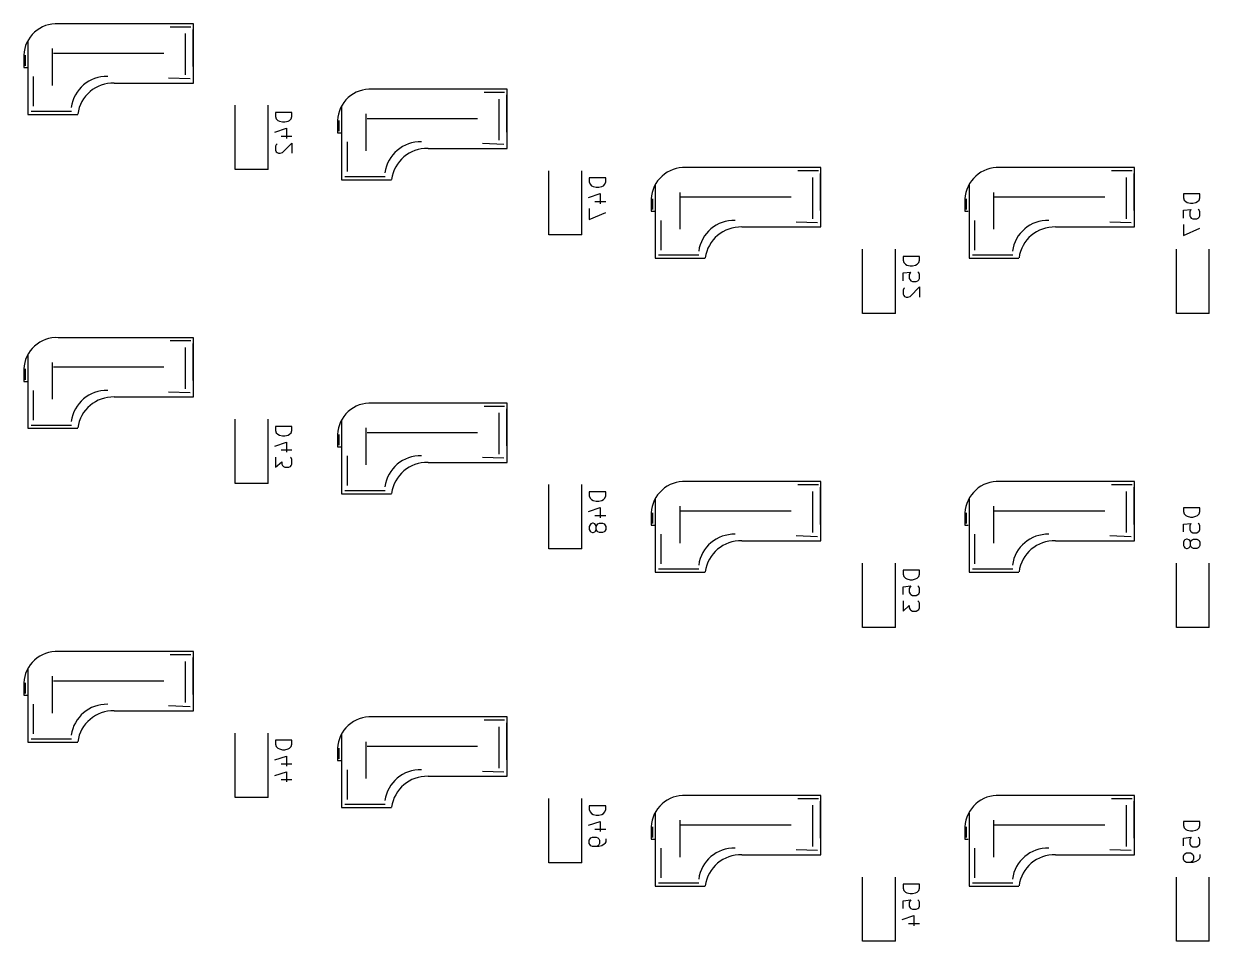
# Model space of a CAD drawing. Extents: x 55 to 335, y -160 to -35.
# Drawn here: x 121.1 to 193.1, y -91.2 to -35.5 of the extents above; entities that cross this region are included whole.
import ezdxf

# ---------------------------------------------------------------- set-up
doc = ezdxf.new("R2010")
doc.units = 0
doc.layers.add('BLACK', color=7, linetype='CONTINUOUS')

msp = doc.modelspace()

# ---------------------------------------------------------------- linework, layer by layer
at = {"layer": 'BLACK', "linetype": 'CONTINUOUS'}
for p, q in [((131.4, -35.4688), (123.2, -35.4688)), ((131.25, -35.6687), (130, -35.6687)), ((131.38, -38.0688), (131.38, -35.8188)), ((131.4, -39.0688), (131.4, -35.4688)), ((121.35, -36.5187), (121.35, -40.9688)), ((130.9, -36.0688), (130.9, -38.5688)), ((121.1, -37.3687), (121.1, -38.1187)), ((121.2, -38.0187), (121.2, -37.3687)), ((122.83, -36.9688), (122.83, -39.2087)), ((129.6, -37.2687), (122.9, -37.2687)), ((121.1, -38.1187), (121.3, -38.1187)), ((121.7, -40.4688), (121.7, -38.6688)), ((131.2, -38.8188), (129.9, -38.7687)), ((126.6, -39.0688), (131.4, -39.0688)), ((150.45, -39.4375), (142.25, -39.4375)), ((150.45, -43.0375), (150.45, -39.4375)), ((150.3, -39.6375), (149.05, -39.6375)), ((149.95, -40.0375), (149.95, -42.5375)), ((150.43, -42.0375), (150.43, -39.7875)), ((121.35, -40.9688), (124.38, -40.9688)), ((121.55, -40.7687), (124, -40.7687)), ((133.938, -44.3188), (133.938, -40.4187)), ((135.938, -44.3188), (135.938, -40.4187)), ((137.39, -40.8545), (136.39, -40.8545)), ((136.39, -40.8545), (136.39, -41.0926)), ((137.39, -41.0926), (137.39, -40.8545)), ((140.4, -40.4875), (140.4, -44.9375)), ((141.88, -40.9375), (141.88, -43.1775)), ((136.39, -41.0926), (136.438, -41.2354)), ((136.438, -41.2354), (136.533, -41.3307)), ((136.533, -41.3307), (136.628, -41.3783)), ((136.628, -41.3783), (136.818, -41.4259)), ((136.818, -41.4259), (136.961, -41.4259)), ((136.961, -41.4259), (137.152, -41.3783)), ((137.152, -41.3783), (137.247, -41.3307)), ((137.247, -41.3307), (137.342, -41.2354)), ((137.342, -41.2354), (137.39, -41.0926)), ((140.15, -41.3375), (140.15, -42.0875)), ((140.25, -41.9875), (140.25, -41.3375)), ((148.65, -41.2375), (141.95, -41.2375)), ((136.342, -42.0449), (137.057, -41.8068)), ((136.723, -42.283), (137.39, -42.283)), ((137.057, -41.8068), (137.057, -42.4259)), ((140.15, -42.0875), (140.35, -42.0875)), ((136.438, -42.8068), (136.39, -42.9021)), ((136.39, -42.9021), (136.39, -43.1402)), ((136.39, -43.1402), (136.438, -43.2354)), ((136.485, -42.7592), (136.438, -42.8068)), ((136.818, -43.283), (137.39, -42.7116)), ((137.39, -42.7116), (137.39, -43.3307)), ((140.75, -44.4375), (140.75, -42.6375)), ((145.65, -43.0375), (150.45, -43.0375)), ((150.25, -42.7875), (148.95, -42.7375)), ((136.438, -43.2354), (136.485, -43.283)), ((136.485, -43.283), (136.58, -43.3307)), ((136.58, -43.3307), (136.676, -43.3307)), ((136.676, -43.3307), (136.818, -43.283)), ((135.938, -44.3188), (133.938, -44.3188)), ((152.987, -48.2875), (152.987, -44.3875)), ((154.987, -48.2875), (154.987, -44.3875)), ((169.5, -44.2), (161.3, -44.2)), ((169.35, -44.4), (168.1, -44.4)), ((169.48, -46.8), (169.48, -44.55)), ((169.5, -47.8), (169.5, -44.2)), ((188.55, -44.2), (180.35, -44.2)), ((188.4, -44.4), (187.15, -44.4)), ((188.53, -46.8), (188.53, -44.55)), ((188.55, -47.8), (188.55, -44.2)), ((140.4, -44.9375), (143.43, -44.9375)), ((140.6, -44.7375), (143.05, -44.7375)), ((156.44, -44.8232), (155.44, -44.8232)), ((155.44, -44.8232), (155.44, -45.0613)), ((155.44, -45.0613), (155.487, -45.2042)), ((155.487, -45.2042), (155.583, -45.2994)), ((155.583, -45.2994), (155.678, -45.347)), ((155.678, -45.347), (155.868, -45.3946)), ((156.011, -45.3946), (156.202, -45.347)), ((156.202, -45.347), (156.297, -45.2994)), ((156.297, -45.2994), (156.392, -45.2042)), ((156.392, -45.2042), (156.44, -45.0613)), ((156.44, -45.0613), (156.44, -44.8232)), ((159.45, -45.25), (159.45, -49.7)), ((169, -44.8), (169, -47.3)), ((178.5, -45.25), (178.5, -49.7)), ((188.05, -44.8), (188.05, -47.3)), ((155.392, -46.0137), (156.107, -45.7756)), ((155.868, -45.3946), (156.011, -45.3946)), ((156.107, -45.7756), (156.107, -46.3946)), ((160.93, -45.7), (160.93, -47.94)), ((167.7, -46), (161, -46)), ((179.98, -45.7), (179.98, -47.94)), ((186.75, -46), (180.05, -46)), ((192.515, -45.7857), (191.515, -45.7857)), ((191.515, -45.7857), (191.515, -46.0238)), ((191.515, -46.0238), (191.562, -46.1667)), ((192.467, -46.1667), (192.515, -46.0238)), ((192.515, -46.0238), (192.515, -45.7857)), ((155.44, -46.6804), (155.44, -47.347)), ((155.773, -46.2518), (156.44, -46.2518)), ((159.2, -46.1), (159.2, -46.85)), ((159.3, -46.75), (159.3, -46.1)), ((178.25, -46.1), (178.25, -46.85)), ((178.35, -46.75), (178.35, -46.1)), ((191.515, -46.7857), (191.991, -46.7381)), ((191.515, -47.2619), (191.515, -46.7857)), ((191.562, -46.1667), (191.658, -46.2619)), ((191.658, -46.2619), (191.753, -46.3095)), ((191.753, -46.3095), (191.943, -46.3571)), ((191.943, -46.7857), (191.896, -46.881)), ((191.943, -46.3571), (192.086, -46.3571)), ((191.991, -46.7381), (191.943, -46.7857)), ((192.086, -46.3571), (192.277, -46.3095)), ((192.277, -46.3095), (192.372, -46.2619)), ((192.372, -46.2619), (192.467, -46.1667)), ((192.467, -46.7857), (192.42, -46.7381)), ((192.515, -46.881), (192.467, -46.7857)), ((155.44, -47.347), (156.44, -46.9185)), ((159.2, -46.85), (159.4, -46.85)), ((159.8, -49.2), (159.8, -47.4)), ((169.3, -47.55), (168, -47.5)), ((178.25, -46.85), (178.45, -46.85)), ((178.85, -49.2), (178.85, -47.4)), ((188.35, -47.55), (187.05, -47.5)), ((191.896, -46.881), (191.896, -47.119)), ((191.896, -47.119), (191.943, -47.2143)), ((191.943, -47.2143), (191.991, -47.2619)), ((191.991, -47.2619), (192.086, -47.3095)), ((192.086, -47.3095), (192.324, -47.3095)), ((192.324, -47.3095), (192.42, -47.2619)), ((192.42, -47.2619), (192.467, -47.2143)), ((192.467, -47.2143), (192.515, -47.119)), ((192.515, -47.119), (192.515, -46.881)), ((164.7, -47.8), (169.5, -47.8)), ((183.75, -47.8), (188.55, -47.8)), ((191.515, -47.6429), (191.515, -48.3095)), ((191.515, -48.3095), (192.515, -47.881)), ((154.987, -48.2875), (152.987, -48.2875)), ((159.65, -49.5), (162.1, -49.5)), ((172.037, -53.05), (172.037, -49.15)), ((174.037, -53.05), (174.037, -49.15)), ((175.49, -49.5857), (174.49, -49.5857)), ((174.49, -49.5857), (174.49, -49.8238)), ((175.49, -49.8238), (175.49, -49.5857)), ((178.7, -49.5), (181.15, -49.5)), ((191.087, -53.05), (191.087, -49.15)), ((193.087, -53.05), (193.087, -49.15)), ((159.45, -49.7), (162.48, -49.7)), ((174.49, -49.8238), (174.537, -49.9667)), ((174.537, -49.9667), (174.633, -50.0619)), ((174.633, -50.0619), (174.728, -50.1095)), ((174.728, -50.1095), (174.918, -50.1571)), ((174.918, -50.1571), (175.061, -50.1571)), ((175.061, -50.1571), (175.252, -50.1095)), ((175.252, -50.1095), (175.347, -50.0619)), ((175.347, -50.0619), (175.442, -49.9667)), ((175.442, -49.9667), (175.49, -49.8238)), ((178.5, -49.7), (181.53, -49.7)), ((174.49, -50.5857), (174.966, -50.5381)), ((174.49, -51.0619), (174.49, -50.5857)), ((174.918, -50.5857), (174.871, -50.681)), ((174.871, -50.681), (174.871, -50.919)), ((174.871, -50.919), (174.918, -51.0143)), ((174.966, -50.5381), (174.918, -50.5857)), ((174.918, -51.0143), (174.966, -51.0619)), ((174.966, -51.0619), (175.061, -51.1095)), ((175.061, -51.1095), (175.299, -51.1095)), ((175.299, -51.1095), (175.395, -51.0619)), ((175.442, -50.5857), (175.395, -50.5381)), ((175.395, -51.0619), (175.442, -51.0143)), ((175.49, -50.681), (175.442, -50.5857)), ((175.442, -51.0143), (175.49, -50.919)), ((175.49, -50.919), (175.49, -50.681)), ((174.537, -51.5381), (174.49, -51.6333)), ((174.49, -51.6333), (174.49, -51.8714)), ((174.585, -51.4905), (174.537, -51.5381)), ((174.918, -52.0143), (175.49, -51.4429)), ((175.49, -51.4429), (175.49, -52.0619)), ((174.49, -51.8714), (174.537, -51.9667)), ((174.537, -51.9667), (174.585, -52.0143)), ((174.585, -52.0143), (174.68, -52.0619)), ((174.68, -52.0619), (174.776, -52.0619)), ((174.776, -52.0619), (174.918, -52.0143)), ((174.037, -53.05), (172.037, -53.05)), ((193.087, -53.05), (191.087, -53.05)), ((131.4, -54.5187), (123.2, -54.5187)), ((131.4, -58.1187), (131.4, -54.5187)), ((131.25, -54.7188), (130, -54.7188)), ((130.9, -55.1187), (130.9, -57.6187)), ((131.38, -57.1187), (131.38, -54.8687)), ((121.35, -55.5687), (121.35, -60.0187)), ((122.83, -56.0187), (122.83, -58.2587)), ((121.1, -56.4187), (121.1, -57.1687)), ((121.2, -57.0687), (121.2, -56.4187)), ((129.6, -56.3187), (122.9, -56.3187)), ((121.1, -57.1687), (121.3, -57.1687)), ((121.7, -59.5187), (121.7, -57.7188)), ((126.6, -58.1187), (131.4, -58.1187)), ((131.2, -57.8687), (129.9, -57.8187)), ((150.45, -58.4875), (142.25, -58.4875)), ((150.3, -58.6875), (149.05, -58.6875)), ((150.43, -61.0875), (150.43, -58.8375)), ((150.45, -62.0875), (150.45, -58.4875)), ((133.938, -63.3687), (133.938, -59.4688)), ((135.938, -63.3687), (135.938, -59.4688)), ((140.4, -59.5375), (140.4, -63.9875)), ((149.95, -59.0875), (149.95, -61.5875)), ((121.35, -60.0187), (124.38, -60.0187)), ((121.55, -59.8187), (124, -59.8187)), ((137.39, -59.9045), (136.39, -59.9045)), ((136.39, -59.9045), (136.39, -60.1426)), ((136.39, -60.1426), (136.438, -60.2854)), ((136.438, -60.2854), (136.533, -60.3807)), ((136.533, -60.3807), (136.628, -60.4283)), ((136.628, -60.4283), (136.818, -60.4759)), ((136.961, -60.4759), (137.152, -60.4283)), ((137.152, -60.4283), (137.247, -60.3807)), ((137.247, -60.3807), (137.342, -60.2854)), ((137.342, -60.2854), (137.39, -60.1426)), ((137.39, -60.1426), (137.39, -59.9045)), ((140.15, -60.3875), (140.15, -61.1375)), ((140.25, -61.0375), (140.25, -60.3875)), ((141.88, -59.9875), (141.88, -62.2275)), ((148.65, -60.2875), (141.95, -60.2875)), ((136.342, -61.0949), (137.057, -60.8568)), ((136.818, -60.4759), (136.961, -60.4759)), ((137.057, -60.8568), (137.057, -61.4759)), ((140.15, -61.1375), (140.35, -61.1375)), ((136.39, -61.7616), (136.39, -62.3807)), ((136.723, -61.333), (137.39, -61.333)), ((137.342, -61.8092), (137.295, -61.7616)), ((137.39, -61.9045), (137.342, -61.8092)), ((137.39, -62.1902), (137.39, -61.9045)), ((140.75, -63.4875), (140.75, -61.6875)), ((150.25, -61.8375), (148.95, -61.7875)), ((136.39, -62.3807), (136.771, -62.0473)), ((136.771, -62.0473), (136.771, -62.1902)), ((136.771, -62.1902), (136.818, -62.2854)), ((136.818, -62.2854), (136.866, -62.333)), ((136.866, -62.333), (136.961, -62.3807)), ((136.961, -62.3807), (137.199, -62.3807)), ((137.199, -62.3807), (137.295, -62.333)), ((137.295, -62.333), (137.342, -62.2854)), ((137.342, -62.2854), (137.39, -62.1902)), ((145.65, -62.0875), (150.45, -62.0875)), ((169.5, -63.25), (161.3, -63.25)), ((169.5, -66.85), (169.5, -63.25)), ((188.55, -63.25), (180.35, -63.25)), ((188.55, -66.85), (188.55, -63.25)), ((135.938, -63.3687), (133.938, -63.3687)), ((140.4, -63.9875), (143.43, -63.9875)), ((140.6, -63.7875), (143.05, -63.7875)), ((152.987, -67.3375), (152.987, -63.4375)), ((154.987, -67.3375), (154.987, -63.4375)), ((156.44, -63.8732), (155.44, -63.8732)), ((155.44, -63.8732), (155.44, -64.1113)), ((156.44, -64.1113), (156.44, -63.8732)), ((169.35, -63.45), (168.1, -63.45)), ((169, -63.85), (169, -66.35)), ((169.48, -65.85), (169.48, -63.6)), ((188.4, -63.45), (187.15, -63.45)), ((188.05, -63.85), (188.05, -66.35)), ((188.53, -65.85), (188.53, -63.6)), ((155.44, -64.1113), (155.487, -64.2542)), ((155.487, -64.2542), (155.583, -64.3494)), ((155.583, -64.3494), (155.678, -64.397)), ((155.678, -64.397), (155.868, -64.4446)), ((155.868, -64.4446), (156.011, -64.4446)), ((156.011, -64.4446), (156.202, -64.397)), ((156.202, -64.397), (156.297, -64.3494)), ((156.297, -64.3494), (156.392, -64.2542)), ((156.392, -64.2542), (156.44, -64.1113)), ((159.45, -64.3), (159.45, -68.75)), ((160.93, -64.75), (160.93, -66.99)), ((178.5, -64.3), (178.5, -68.75)), ((179.98, -64.75), (179.98, -66.99)), ((155.392, -65.0637), (156.107, -64.8256)), ((155.773, -65.3018), (156.44, -65.3018)), ((156.107, -64.8256), (156.107, -65.4446)), ((159.2, -65.15), (159.2, -65.9)), ((159.3, -65.8), (159.3, -65.15)), ((167.7, -65.05), (161, -65.05)), ((178.25, -65.15), (178.25, -65.9)), ((178.35, -65.8), (178.35, -65.15)), ((186.75, -65.05), (180.05, -65.05)), ((192.515, -64.8357), (191.515, -64.8357)), ((191.515, -64.8357), (191.515, -65.0738)), ((191.515, -65.0738), (191.562, -65.2167)), ((191.562, -65.2167), (191.658, -65.3119)), ((191.658, -65.3119), (191.753, -65.3595)), ((191.753, -65.3595), (191.943, -65.4071)), ((191.943, -65.4071), (192.086, -65.4071)), ((192.086, -65.4071), (192.277, -65.3595)), ((192.277, -65.3595), (192.372, -65.3119)), ((192.372, -65.3119), (192.467, -65.2167)), ((192.467, -65.2167), (192.515, -65.0738)), ((192.515, -65.0738), (192.515, -64.8357)), ((155.487, -65.8732), (155.44, -65.9685)), ((155.44, -65.9685), (155.44, -66.1589)), ((155.44, -66.1589), (155.487, -66.2542)), ((155.535, -65.8256), (155.487, -65.8732)), ((155.63, -65.778), (155.535, -65.8256)), ((155.678, -65.778), (155.63, -65.778)), ((155.773, -65.8256), (155.678, -65.778)), ((155.821, -65.8732), (155.773, -65.8256)), ((155.868, -65.9685), (155.821, -65.8732)), ((155.821, -66.2542), (155.868, -66.1589)), ((155.868, -65.9685), (155.916, -65.8732)), ((155.868, -66.1589), (155.868, -65.9685)), ((155.916, -66.2542), (155.868, -66.1589)), ((155.916, -65.8732), (155.964, -65.8256)), ((155.964, -65.8256), (156.059, -65.778)), ((156.059, -65.778), (156.249, -65.778)), ((156.249, -65.778), (156.345, -65.8256)), ((156.345, -65.8256), (156.392, -65.8732)), ((156.392, -65.8732), (156.44, -65.9685)), ((156.44, -66.1589), (156.392, -66.2542)), ((156.44, -65.9685), (156.44, -66.1589)), ((159.2, -65.9), (159.4, -65.9)), ((178.25, -65.9), (178.45, -65.9)), ((191.515, -65.8357), (191.991, -65.7881)), ((191.515, -66.3119), (191.515, -65.8357)), ((191.943, -65.8357), (191.896, -65.931)), ((191.896, -65.931), (191.896, -66.169)), ((191.896, -66.169), (191.943, -66.2643)), ((191.991, -65.7881), (191.943, -65.8357)), ((192.467, -65.8357), (192.42, -65.7881)), ((192.515, -65.931), (192.467, -65.8357)), ((192.467, -66.2643), (192.515, -66.169)), ((192.515, -66.169), (192.515, -65.931)), ((155.487, -66.2542), (155.535, -66.3018)), ((155.535, -66.3018), (155.63, -66.3494)), ((155.63, -66.3494), (155.678, -66.3494)), ((155.678, -66.3494), (155.773, -66.3018)), ((155.773, -66.3018), (155.821, -66.2542)), ((155.964, -66.3018), (155.916, -66.2542)), ((156.059, -66.3494), (155.964, -66.3018)), ((156.249, -66.3494), (156.059, -66.3494)), ((156.345, -66.3018), (156.249, -66.3494)), ((156.392, -66.2542), (156.345, -66.3018)), ((159.8, -68.25), (159.8, -66.45)), ((164.7, -66.85), (169.5, -66.85)), ((169.3, -66.6), (168, -66.55)), ((178.85, -68.25), (178.85, -66.45)), ((183.75, -66.85), (188.55, -66.85)), ((188.35, -66.6), (187.05, -66.55)), ((191.562, -66.8357), (191.515, -66.931)), ((191.515, -66.931), (191.515, -67.1214)), ((191.61, -66.7881), (191.562, -66.8357)), ((191.705, -66.7405), (191.61, -66.7881)), ((191.753, -66.7405), (191.705, -66.7405)), ((191.848, -66.7881), (191.753, -66.7405)), ((191.896, -66.8357), (191.848, -66.7881)), ((191.943, -66.931), (191.896, -66.8357)), ((191.943, -66.2643), (191.991, -66.3119)), ((191.943, -66.931), (191.991, -66.8357)), ((191.943, -67.1214), (191.943, -66.931)), ((191.991, -66.3119), (192.086, -66.3595)), ((191.991, -66.8357), (192.039, -66.7881)), ((192.039, -66.7881), (192.134, -66.7405)), ((192.086, -66.3595), (192.324, -66.3595)), ((192.134, -66.7405), (192.324, -66.7405)), ((192.324, -66.3595), (192.42, -66.3119)), ((192.324, -66.7405), (192.42, -66.7881)), ((192.42, -66.3119), (192.467, -66.2643)), ((192.42, -66.7881), (192.467, -66.8357)), ((192.467, -66.8357), (192.515, -66.931)), ((192.515, -66.931), (192.515, -67.1214)), ((154.987, -67.3375), (152.987, -67.3375)), ((191.515, -67.1214), (191.562, -67.2167)), ((191.562, -67.2167), (191.61, -67.2643)), ((191.61, -67.2643), (191.705, -67.3119)), ((191.705, -67.3119), (191.753, -67.3119)), ((191.753, -67.3119), (191.848, -67.2643)), ((191.848, -67.2643), (191.896, -67.2167)), ((191.896, -67.2167), (191.943, -67.1214)), ((191.991, -67.2167), (191.943, -67.1214)), ((192.039, -67.2643), (191.991, -67.2167)), ((192.134, -67.3119), (192.039, -67.2643)), ((192.324, -67.3119), (192.134, -67.3119)), ((192.42, -67.2643), (192.324, -67.3119)), ((192.467, -67.2167), (192.42, -67.2643)), ((192.515, -67.1214), (192.467, -67.2167)), ((172.037, -72.1), (172.037, -68.2)), ((174.037, -72.1), (174.037, -68.2)), ((191.087, -72.1), (191.087, -68.2)), ((193.087, -72.1), (193.087, -68.2)), ((159.45, -68.75), (162.48, -68.75)), ((159.65, -68.55), (162.1, -68.55)), ((175.49, -68.6357), (174.49, -68.6357)), ((174.49, -68.6357), (174.49, -68.8738)), ((174.49, -68.8738), (174.537, -69.0167)), ((174.537, -69.0167), (174.633, -69.1119)), ((175.347, -69.1119), (175.442, -69.0167)), ((175.442, -69.0167), (175.49, -68.8738)), ((175.49, -68.8738), (175.49, -68.6357)), ((178.5, -68.75), (181.53, -68.75)), ((178.7, -68.55), (181.15, -68.55)), ((174.49, -69.6357), (174.966, -69.5881)), ((174.49, -70.1119), (174.49, -69.6357)), ((174.633, -69.1119), (174.728, -69.1595)), ((174.728, -69.1595), (174.918, -69.2071)), ((174.918, -69.6357), (174.871, -69.731)), ((174.871, -69.731), (174.871, -69.969)), ((174.918, -69.2071), (175.061, -69.2071)), ((174.966, -69.5881), (174.918, -69.6357)), ((175.061, -69.2071), (175.252, -69.1595)), ((175.252, -69.1595), (175.347, -69.1119)), ((175.442, -69.6357), (175.395, -69.5881)), ((175.49, -69.731), (175.442, -69.6357)), ((175.49, -69.969), (175.49, -69.731)), ((174.49, -70.4929), (174.49, -71.1119)), ((174.871, -69.969), (174.918, -70.0643)), ((174.918, -70.0643), (174.966, -70.1119)), ((174.966, -70.1119), (175.061, -70.1595)), ((175.061, -70.1595), (175.299, -70.1595)), ((175.299, -70.1595), (175.395, -70.1119)), ((175.395, -70.1119), (175.442, -70.0643)), ((175.442, -70.5405), (175.395, -70.4929)), ((175.442, -70.0643), (175.49, -69.969)), ((175.49, -70.6357), (175.442, -70.5405)), ((174.49, -71.1119), (174.871, -70.7786)), ((174.871, -70.7786), (174.871, -70.9214)), ((174.871, -70.9214), (174.918, -71.0167)), ((174.918, -71.0167), (174.966, -71.0643)), ((174.966, -71.0643), (175.061, -71.1119)), ((175.061, -71.1119), (175.299, -71.1119)), ((175.299, -71.1119), (175.395, -71.0643)), ((175.395, -71.0643), (175.442, -71.0167)), ((175.442, -71.0167), (175.49, -70.9214)), ((175.49, -70.9214), (175.49, -70.6357)), ((174.037, -72.1), (172.037, -72.1)), ((193.087, -72.1), (191.087, -72.1)), ((131.4, -73.5687), (123.2, -73.5687)), ((131.25, -73.7687), (130, -73.7687)), ((131.38, -76.1688), (131.38, -73.9188)), ((131.4, -77.1688), (131.4, -73.5687)), ((121.35, -74.6187), (121.35, -79.0687)), ((130.9, -74.1688), (130.9, -76.6688)), ((121.1, -75.4688), (121.1, -76.2188)), ((121.2, -76.1187), (121.2, -75.4688)), ((122.83, -75.0687), (122.83, -77.3088)), ((129.6, -75.3687), (122.9, -75.3687)), ((121.1, -76.2188), (121.3, -76.2188)), ((121.7, -78.5687), (121.7, -76.7688)), ((131.2, -76.9188), (129.9, -76.8687)), ((126.6, -77.1688), (131.4, -77.1688)), ((150.45, -77.5375), (142.25, -77.5375)), ((150.3, -77.7375), (149.05, -77.7375)), ((150.45, -81.1375), (150.45, -77.5375)), ((149.95, -78.1375), (149.95, -80.6375)), ((150.43, -80.1375), (150.43, -77.8875)), ((121.35, -79.0687), (124.38, -79.0687)), ((121.55, -78.8687), (124, -78.8687)), ((133.938, -82.4188), (133.938, -78.5187)), ((135.938, -82.4188), (135.938, -78.5187)), ((137.39, -78.9545), (136.39, -78.9545)), ((136.39, -78.9545), (136.39, -79.1926)), ((137.39, -79.1926), (137.39, -78.9545)), ((140.4, -78.5875), (140.4, -83.0375)), ((141.88, -79.0375), (141.88, -81.2775)), ((136.39, -79.1926), (136.438, -79.3354)), ((136.438, -79.3354), (136.533, -79.4307)), ((136.533, -79.4307), (136.628, -79.4783)), ((136.628, -79.4783), (136.818, -79.5259)), ((136.818, -79.5259), (136.961, -79.5259)), ((136.961, -79.5259), (137.152, -79.4783)), ((137.152, -79.4783), (137.247, -79.4307)), ((137.247, -79.4307), (137.342, -79.3354)), ((137.342, -79.3354), (137.39, -79.1926)), ((140.15, -79.4375), (140.15, -80.1875)), ((140.25, -80.0875), (140.25, -79.4375)), ((148.65, -79.3375), (141.95, -79.3375)), ((136.342, -80.1449), (137.057, -79.9068)), ((136.723, -80.383), (137.39, -80.383)), ((137.057, -79.9068), (137.057, -80.5259)), ((140.15, -80.1875), (140.35, -80.1875)), ((136.342, -81.0973), (137.057, -80.8592)), ((136.723, -81.3354), (137.39, -81.3354)), ((137.057, -80.8592), (137.057, -81.4783)), ((140.75, -82.5375), (140.75, -80.7375)), ((145.65, -81.1375), (150.45, -81.1375)), ((150.25, -80.8875), (148.95, -80.8375)), ((135.938, -82.4188), (133.938, -82.4188)), ((152.987, -86.3875), (152.987, -82.4875)), ((154.987, -86.3875), (154.987, -82.4875)), ((169.5, -82.3), (161.3, -82.3)), ((169.35, -82.5), (168.1, -82.5)), ((169.48, -84.9), (169.48, -82.65)), ((169.5, -85.9), (169.5, -82.3)), ((188.55, -82.3), (180.35, -82.3)), ((188.4, -82.5), (187.15, -82.5)), ((188.53, -84.9), (188.53, -82.65)), ((188.55, -85.9), (188.55, -82.3)), ((140.4, -83.0375), (143.43, -83.0375)), ((140.6, -82.8375), (143.05, -82.8375)), ((156.44, -82.9232), (155.44, -82.9232)), ((155.44, -82.9232), (155.44, -83.1613)), ((155.44, -83.1613), (155.487, -83.3042)), ((155.487, -83.3042), (155.583, -83.3994)), ((155.583, -83.3994), (155.678, -83.447)), ((155.678, -83.447), (155.868, -83.4946)), ((155.868, -83.4946), (156.011, -83.4946)), ((156.011, -83.4946), (156.202, -83.447)), ((156.202, -83.447), (156.297, -83.3994)), ((156.297, -83.3994), (156.392, -83.3042)), ((156.392, -83.3042), (156.44, -83.1613)), ((156.44, -83.1613), (156.44, -82.9232)), ((159.45, -83.35), (159.45, -87.8)), ((169, -82.9), (169, -85.4)), ((178.5, -83.35), (178.5, -87.8)), ((188.05, -82.9), (188.05, -85.4)), ((155.392, -84.1137), (156.107, -83.8756)), ((156.107, -83.8756), (156.107, -84.4946)), ((159.2, -84.2), (159.2, -84.95)), ((159.3, -84.85), (159.3, -84.2)), ((160.93, -83.8), (160.93, -86.04)), ((167.7, -84.1), (161, -84.1)), ((178.25, -84.2), (178.25, -84.95)), ((178.35, -84.85), (178.35, -84.2)), ((179.98, -83.8), (179.98, -86.04)), ((186.75, -84.1), (180.05, -84.1)), ((192.515, -83.8857), (191.515, -83.8857)), ((191.515, -83.8857), (191.515, -84.1238)), ((191.515, -84.1238), (191.562, -84.2667)), ((192.467, -84.2667), (192.515, -84.1238)), ((192.515, -84.1238), (192.515, -83.8857)), ((155.44, -85.0185), (155.487, -84.9232)), ((155.487, -84.9232), (155.535, -84.8756)), ((155.535, -84.8756), (155.63, -84.828)), ((155.63, -84.828), (155.868, -84.828)), ((155.773, -84.3518), (156.44, -84.3518)), ((155.868, -84.828), (155.964, -84.8756)), ((155.964, -84.8756), (156.011, -84.9232)), ((156.011, -84.9232), (156.059, -85.0185)), ((156.44, -84.9232), (156.44, -85.1137)), ((191.515, -84.8857), (191.991, -84.8381)), ((191.515, -85.3619), (191.515, -84.8857)), ((191.562, -84.2667), (191.658, -84.3619)), ((191.658, -84.3619), (191.753, -84.4095)), ((191.753, -84.4095), (191.943, -84.4571)), ((191.943, -84.8857), (191.896, -84.981)), ((191.943, -84.4571), (192.086, -84.4571)), ((191.991, -84.8381), (191.943, -84.8857)), ((192.086, -84.4571), (192.277, -84.4095)), ((192.277, -84.4095), (192.372, -84.3619)), ((192.372, -84.3619), (192.467, -84.2667)), ((192.467, -84.8857), (192.42, -84.8381)), ((192.515, -84.981), (192.467, -84.8857)), ((155.44, -85.2089), (155.44, -85.0185)), ((155.487, -85.3042), (155.44, -85.2089)), ((155.535, -85.3518), (155.487, -85.3042)), ((155.63, -85.3994), (155.535, -85.3518)), ((156.011, -85.3994), (155.63, -85.3994)), ((155.964, -85.3518), (155.868, -85.3994)), ((156.011, -85.3042), (155.964, -85.3518)), ((156.059, -85.2089), (156.011, -85.3042)), ((156.202, -85.3518), (156.011, -85.3994)), ((156.059, -85.0185), (156.059, -85.2089)), ((156.345, -85.2565), (156.202, -85.3518)), ((156.392, -85.2089), (156.345, -85.2565)), ((156.44, -85.1137), (156.392, -85.2089)), ((159.2, -84.95), (159.4, -84.95)), ((159.8, -87.3), (159.8, -85.5)), ((169.3, -85.65), (168, -85.6)), ((178.25, -84.95), (178.45, -84.95)), ((178.85, -87.3), (178.85, -85.5)), ((188.35, -85.65), (187.05, -85.6)), ((191.896, -84.981), (191.896, -85.219)), ((191.896, -85.219), (191.943, -85.3143)), ((191.943, -85.3143), (191.991, -85.3619)), ((191.991, -85.3619), (192.086, -85.4095)), ((192.086, -85.4095), (192.324, -85.4095)), ((192.324, -85.4095), (192.42, -85.3619)), ((192.42, -85.3619), (192.467, -85.3143)), ((192.467, -85.3143), (192.515, -85.219)), ((192.515, -85.219), (192.515, -84.981)), ((164.7, -85.9), (169.5, -85.9)), ((183.75, -85.9), (188.55, -85.9)), ((191.515, -85.981), (191.562, -85.8857)), ((191.515, -86.1714), (191.515, -85.981)), ((191.562, -86.2667), (191.515, -86.1714)), ((191.562, -85.8857), (191.61, -85.8381)), ((191.61, -86.3143), (191.562, -86.2667)), ((191.61, -85.8381), (191.705, -85.7905)), ((191.705, -86.3619), (191.61, -86.3143)), ((191.705, -85.7905), (191.943, -85.7905)), ((192.086, -86.3619), (191.705, -86.3619)), ((191.943, -85.7905), (192.039, -85.8381)), ((192.039, -86.3143), (191.943, -86.3619)), ((192.039, -85.8381), (192.086, -85.8857)), ((192.086, -86.2667), (192.039, -86.3143)), ((192.086, -85.8857), (192.134, -85.981)), ((192.134, -86.1714), (192.086, -86.2667)), ((192.277, -86.3143), (192.086, -86.3619)), ((192.134, -85.981), (192.134, -86.1714)), ((192.42, -86.219), (192.277, -86.3143)), ((192.467, -86.1714), (192.42, -86.219)), ((192.515, -86.0762), (192.467, -86.1714)), ((192.515, -85.8857), (192.515, -86.0762)), ((154.987, -86.3875), (152.987, -86.3875)), ((159.45, -87.8), (162.48, -87.8)), ((159.65, -87.6), (162.1, -87.6)), ((172.037, -91.15), (172.037, -87.25)), ((174.037, -91.15), (174.037, -87.25)), ((175.49, -87.6857), (174.49, -87.6857)), ((174.49, -87.6857), (174.49, -87.9238)), ((175.49, -87.9238), (175.49, -87.6857)), ((178.5, -87.8), (181.53, -87.8)), ((178.7, -87.6), (181.15, -87.6)), ((191.087, -91.15), (191.087, -87.25)), ((193.087, -91.15), (193.087, -87.25)), ((174.49, -87.9238), (174.537, -88.0667)), ((174.537, -88.0667), (174.633, -88.1619)), ((174.633, -88.1619), (174.728, -88.2095)), ((174.728, -88.2095), (174.918, -88.2571)), ((174.918, -88.2571), (175.061, -88.2571)), ((175.061, -88.2571), (175.252, -88.2095)), ((175.252, -88.2095), (175.347, -88.1619)), ((175.347, -88.1619), (175.442, -88.0667)), ((175.442, -88.0667), (175.49, -87.9238)), ((174.49, -88.6857), (174.966, -88.6381)), ((174.49, -89.1619), (174.49, -88.6857)), ((174.918, -88.6857), (174.871, -88.781)), ((174.871, -88.781), (174.871, -89.019)), ((174.871, -89.019), (174.918, -89.1143)), ((174.966, -88.6381), (174.918, -88.6857)), ((174.918, -89.1143), (174.966, -89.1619)), ((174.966, -89.1619), (175.061, -89.2095)), ((175.061, -89.2095), (175.299, -89.2095)), ((175.299, -89.2095), (175.395, -89.1619)), ((175.442, -88.6857), (175.395, -88.6381)), ((175.395, -89.1619), (175.442, -89.1143)), ((175.49, -88.781), (175.442, -88.6857)), ((175.442, -89.1143), (175.49, -89.019)), ((175.49, -89.019), (175.49, -88.781)), ((174.442, -89.8286), (175.157, -89.5905)), ((175.157, -89.5905), (175.157, -90.2095)), ((174.823, -90.0667), (175.49, -90.0667)), ((174.037, -91.15), (172.037, -91.15)), ((193.087, -91.15), (191.087, -91.15))]:
    msp.add_line(p, q, dxfattribs=at)
at = {"layer": 'BLACK'}
for centre, radius, start, end in [((123.1, -37.4688), 2.0025, 87.1376, 177.138), ((126.135, -40.8387), 2.171, 88.2843, 172.284), ((126.535, -41.2387), 2.171, 88.2843, 172.284), ((142.15, -41.4375), 2.0025, 87.1376, 177.138), ((145.185, -44.8075), 2.171, 88.2843, 172.284), ((145.585, -45.2075), 2.171, 88.2843, 172.284), ((161.2, -46.2), 2.0025, 87.1376, 177.138), ((180.25, -46.2), 2.0025, 87.1376, 177.138), ((164.235, -49.57), 2.171, 88.2843, 172.284), ((183.285, -49.57), 2.171, 88.2843, 172.284), ((164.635, -49.97), 2.171, 88.2843, 172.284), ((183.685, -49.97), 2.171, 88.2843, 172.284), ((123.1, -56.5187), 2.0025, 87.1376, 177.138), ((126.135, -59.8887), 2.171, 88.2843, 172.284), ((126.535, -60.2888), 2.171, 88.2843, 172.284), ((142.15, -60.4875), 2.0025, 87.1376, 177.138), ((145.185, -63.8575), 2.171, 88.2843, 172.284), ((145.585, -64.2575), 2.171, 88.2843, 172.284), ((161.2, -65.25), 2.0025, 87.1376, 177.138), ((180.25, -65.25), 2.0025, 87.1376, 177.138), ((164.235, -68.62), 2.171, 88.2843, 172.284), ((164.635, -69.02), 2.171, 88.2843, 172.284), ((183.285, -68.62), 2.171, 88.2843, 172.284), ((183.685, -69.02), 2.171, 88.2843, 172.284), ((123.1, -75.5687), 2.0025, 87.1376, 177.138), ((126.135, -78.9387), 2.171, 88.2843, 172.284), ((126.535, -79.3387), 2.171, 88.2843, 172.284), ((142.15, -79.5375), 2.0025, 87.1376, 177.138), ((145.185, -82.9075), 2.171, 88.2843, 172.284), ((145.585, -83.3075), 2.171, 88.2843, 172.284), ((161.2, -84.3), 2.0025, 87.1376, 177.138), ((180.25, -84.3), 2.0025, 87.1376, 177.138), ((164.235, -87.67), 2.171, 88.2843, 172.284), ((183.285, -87.67), 2.171, 88.2843, 172.284), ((164.635, -88.07), 2.171, 88.2843, 172.284), ((183.685, -88.07), 2.171, 88.2843, 172.284)]:
    msp.add_arc(centre, radius, start, end, dxfattribs=at)

doc.saveas('drawing.dxf')
